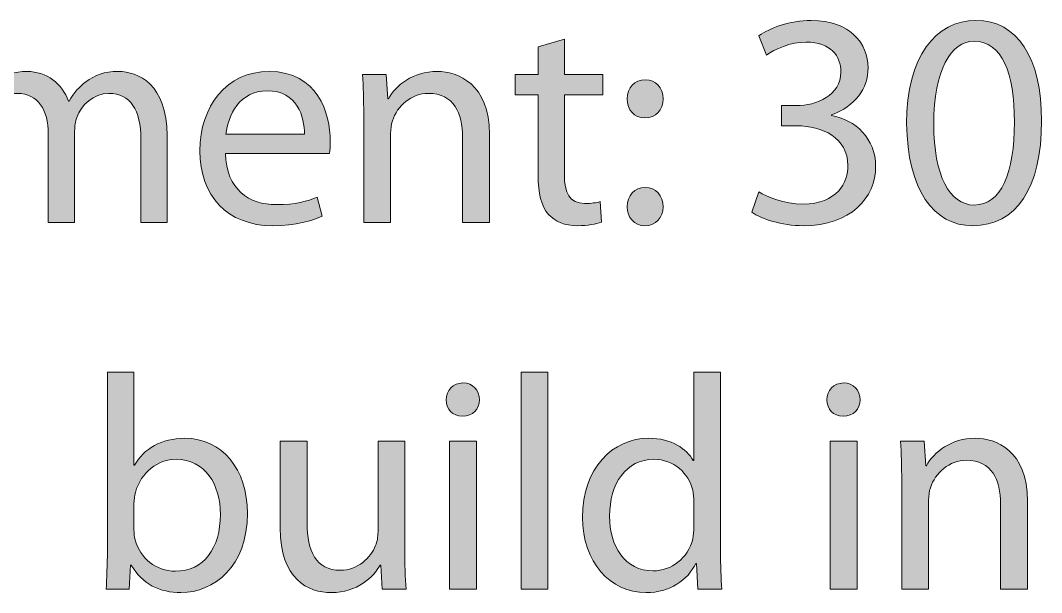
# Model space of a CAD drawing. Header units: inches. Extents: x 108 to 408, y -440 to -140.
# Drawn here: x 220.23 to 232.02, y -157.73 to -151.13 of the extents above; entities that cross this region are included whole.
import ezdxf

# ---------------------------------------------------------------- set-up
doc = ezdxf.new("R2010")
doc.units = ezdxf.units.IN
doc.header["$MEASUREMENT"] = 0
doc.layers.add('Layer 1', color=7, linetype='Continuous')

# ---------------------------------------------------------------- blocks, each defined once
blk = doc.blocks.new('block 15')
at = {"layer": 'Layer 1'}
h = blk.add_hatch(color=250, dxfattribs=at)
h.dxf.hatch_style = 2
edge = h.paths.add_edge_path()
edge.add_spline(control_points=[(228.76, -153.106), (228.849, -153.159), (229.05, -153.247), (229.268, -153.247), (229.663, -153.247), (229.79, -152.996), (229.787, -152.802), (229.783, -152.482), (229.494, -152.344), (229.194, -152.344), (229.194, -152.344), (229.021, -152.344), (229.021, -152.344), (229.021, -152.344), (229.021, -152.111), (229.021, -152.111), (229.021, -152.111), (229.194, -152.111), (229.194, -152.111), (229.42, -152.111), (229.705, -151.995), (229.705, -151.724), (229.705, -151.54), (229.589, -151.378), (229.304, -151.378), (229.12, -151.378), (228.944, -151.459), (228.845, -151.53), (228.845, -151.53), (228.76, -151.304), (228.76, -151.304), (228.884, -151.216), (229.117, -151.128), (229.364, -151.128), (229.815, -151.128), (230.019, -151.396), (230.019, -151.674), (230.019, -151.914), (229.875, -152.115), (229.596, -152.218), (229.596, -152.218), (229.596, -152.224), (229.596, -152.224), (229.878, -152.277), (230.104, -152.489), (230.107, -152.81), (230.107, -153.176), (229.818, -153.497), (229.272, -153.497), (229.014, -153.497), (228.789, -153.416), (228.676, -153.342), (228.676, -153.342), (228.76, -153.106), (228.76, -153.106)], knot_values=[0, 0, 0, 0, 1, 1, 1, 2, 2, 2, 3, 3, 3, 4, 4, 4, 5, 5, 5, 6, 6, 6, 7, 7, 7, 8, 8, 8, 9, 9, 9, 10, 10, 10, 11, 11, 11, 12, 12, 12, 13, 13, 13, 14, 14, 14, 15, 15, 15, 16, 16, 16, 17, 17, 17, 18, 18, 18, 18], degree=3, periodic=1)
h = blk.add_hatch(color=250, dxfattribs=at)
h.dxf.hatch_style = 2
edge = h.paths.add_edge_path()
edge.add_spline(control_points=[(232.023, -152.288), (232.023, -153.067), (231.73, -153.497), (231.226, -153.497), (230.778, -153.497), (230.472, -153.078), (230.464, -152.319), (230.464, -151.547), (230.8, -151.128), (231.265, -151.128), (231.744, -151.128), (232.023, -151.558), (232.023, -152.288)], knot_values=[0, 0, 0, 0, 1, 1, 1, 2, 2, 2, 3, 3, 3, 4, 4, 4, 4], degree=3, periodic=1)
edge = h.paths.add_edge_path()
edge.add_spline(control_points=[(230.778, -152.323), (230.778, -152.919), (230.961, -153.258), (231.244, -153.258), (231.557, -153.258), (231.709, -152.887), (231.709, -152.302), (231.709, -151.738), (231.568, -151.368), (231.244, -151.368), (230.976, -151.368), (230.778, -151.699), (230.778, -152.323)], knot_values=[0, 0, 0, 0, 1, 1, 1, 2, 2, 2, 3, 3, 3, 4, 4, 4, 4], degree=3, periodic=1)
h = blk.add_hatch(color=250, dxfattribs=at)
h.dxf.hatch_style = 2
edge = h.paths.add_edge_path()
edge.add_spline(control_points=[(226.513, -151.343), (226.513, -151.343), (226.513, -151.752), (226.513, -151.752), (226.513, -151.752), (226.958, -151.752), (226.958, -151.752), (226.958, -151.752), (226.958, -151.988), (226.958, -151.988), (226.958, -151.988), (226.513, -151.988), (226.513, -151.988), (226.513, -151.988), (226.513, -152.908), (226.513, -152.908), (226.513, -153.12), (226.573, -153.24), (226.746, -153.24), (226.831, -153.24), (226.88, -153.233), (226.926, -153.219), (226.926, -153.219), (226.94, -153.455), (226.94, -153.455), (226.88, -153.476), (226.785, -153.497), (226.665, -153.497), (226.52, -153.497), (226.404, -153.448), (226.33, -153.367), (226.245, -153.272), (226.21, -153.12), (226.21, -152.919), (226.21, -152.919), (226.21, -151.988), (226.21, -151.988), (226.21, -151.988), (225.946, -151.988), (225.946, -151.988), (225.946, -151.988), (225.946, -151.752), (225.946, -151.752), (225.946, -151.752), (226.21, -151.752), (226.21, -151.752), (226.21, -151.752), (226.21, -151.434), (226.21, -151.434), (226.21, -151.434), (226.513, -151.343), (226.513, -151.343)], knot_values=[0, 0, 0, 0, 1, 1, 1, 2, 2, 2, 3, 3, 3, 4, 4, 4, 5, 5, 5, 6, 6, 6, 7, 7, 7, 8, 8, 8, 9, 9, 9, 10, 10, 10, 11, 11, 11, 12, 12, 12, 13, 13, 13, 14, 14, 14, 15, 15, 15, 16, 16, 16, 17, 17, 17, 17], degree=3, periodic=1)
h = blk.add_hatch(color=250, dxfattribs=at)
h.dxf.hatch_style = 2
edge = h.paths.add_edge_path()
edge.add_spline(control_points=[(219.486, -152.214), (219.486, -152.034), (219.479, -151.893), (219.472, -151.752), (219.472, -151.752), (219.743, -151.752), (219.743, -151.752), (219.743, -151.752), (219.758, -152.03), (219.758, -152.03), (219.758, -152.03), (219.768, -152.03), (219.768, -152.03), (219.863, -151.868), (220.022, -151.717), (220.308, -151.717), (220.537, -151.717), (220.713, -151.858), (220.787, -152.059), (220.787, -152.059), (220.794, -152.059), (220.794, -152.059), (220.847, -151.96), (220.918, -151.89), (220.988, -151.836), (221.091, -151.759), (221.2, -151.717), (221.362, -151.717), (221.591, -151.717), (221.926, -151.865), (221.926, -152.457), (221.926, -152.457), (221.926, -153.458), (221.926, -153.458), (221.926, -153.458), (221.623, -153.458), (221.623, -153.458), (221.623, -153.458), (221.623, -152.496), (221.623, -152.496), (221.623, -152.164), (221.499, -151.97), (221.253, -151.97), (221.073, -151.97), (220.939, -152.101), (220.882, -152.249), (220.868, -152.295), (220.858, -152.348), (220.858, -152.404), (220.858, -152.404), (220.858, -153.458), (220.858, -153.458), (220.858, -153.458), (220.554, -153.458), (220.554, -153.458), (220.554, -153.458), (220.554, -152.436), (220.554, -152.436), (220.554, -152.164), (220.435, -151.97), (220.198, -151.97), (220.008, -151.97), (219.863, -152.126), (219.814, -152.281), (219.797, -152.323), (219.789, -152.379), (219.789, -152.432), (219.789, -152.432), (219.789, -153.458), (219.789, -153.458), (219.789, -153.458), (219.486, -153.458), (219.486, -153.458), (219.486, -153.458), (219.486, -152.214), (219.486, -152.214)], knot_values=[0, 0, 0, 0, 1, 1, 1, 2, 2, 2, 3, 3, 3, 4, 4, 4, 5, 5, 5, 6, 6, 6, 7, 7, 7, 8, 8, 8, 9, 9, 9, 10, 10, 10, 11, 11, 11, 12, 12, 12, 13, 13, 13, 14, 14, 14, 15, 15, 15, 16, 16, 16, 17, 17, 17, 18, 18, 18, 19, 19, 19, 20, 20, 20, 21, 21, 21, 22, 22, 22, 23, 23, 23, 24, 24, 24, 25, 25, 25, 25], degree=3, periodic=1)
h = blk.add_hatch(color=250, dxfattribs=at)
h.dxf.hatch_style = 2
edge = h.paths.add_edge_path()
edge.add_spline(control_points=[(222.601, -152.662), (222.608, -153.081), (222.873, -153.254), (223.187, -153.254), (223.408, -153.254), (223.546, -153.215), (223.659, -153.166), (223.659, -153.166), (223.715, -153.388), (223.715, -153.388), (223.606, -153.437), (223.416, -153.497), (223.144, -153.497), (222.619, -153.497), (222.305, -153.148), (222.305, -152.633), (222.305, -152.119), (222.608, -151.717), (223.105, -151.717), (223.666, -151.717), (223.81, -152.203), (223.81, -152.517), (223.81, -152.581), (223.807, -152.626), (223.8, -152.662), (223.8, -152.662), (222.601, -152.662), (222.601, -152.662)], knot_values=[0, 0, 0, 0, 1, 1, 1, 2, 2, 2, 3, 3, 3, 4, 4, 4, 5, 5, 5, 6, 6, 6, 7, 7, 7, 8, 8, 8, 9, 9, 9, 9], degree=3, periodic=1)
edge = h.paths.add_edge_path()
edge.add_spline(control_points=[(223.511, -152.439), (223.514, -152.245), (223.43, -151.939), (223.08, -151.939), (222.763, -151.939), (222.629, -152.224), (222.605, -152.439), (222.605, -152.439), (223.511, -152.439), (223.511, -152.439)], knot_values=[0, 0, 0, 0, 1, 1, 1, 2, 2, 2, 3, 3, 3, 3], degree=3, periodic=1)
h = blk.add_hatch(color=250, dxfattribs=at)
h.dxf.hatch_style = 2
edge = h.paths.add_edge_path()
edge.add_spline(control_points=[(224.196, -152.214), (224.196, -152.034), (224.192, -151.893), (224.181, -151.752), (224.181, -151.752), (224.456, -151.752), (224.456, -151.752), (224.456, -151.752), (224.474, -152.034), (224.474, -152.034), (224.474, -152.034), (224.481, -152.034), (224.481, -152.034), (224.566, -151.875), (224.763, -151.717), (225.045, -151.717), (225.281, -151.717), (225.648, -151.858), (225.648, -152.443), (225.648, -152.443), (225.648, -153.458), (225.648, -153.458), (225.648, -153.458), (225.338, -153.458), (225.338, -153.458), (225.338, -153.458), (225.338, -152.475), (225.338, -152.475), (225.338, -152.2), (225.236, -151.97), (224.943, -151.97), (224.742, -151.97), (224.584, -152.115), (224.527, -152.288), (224.513, -152.327), (224.506, -152.379), (224.506, -152.432), (224.506, -152.432), (224.506, -153.458), (224.506, -153.458), (224.506, -153.458), (224.196, -153.458), (224.196, -153.458), (224.196, -153.458), (224.196, -152.214), (224.196, -152.214)], knot_values=[0, 0, 0, 0, 1, 1, 1, 2, 2, 2, 3, 3, 3, 4, 4, 4, 5, 5, 5, 6, 6, 6, 7, 7, 7, 8, 8, 8, 9, 9, 9, 10, 10, 10, 11, 11, 11, 12, 12, 12, 13, 13, 13, 14, 14, 14, 15, 15, 15, 15], degree=3, periodic=1)
h = blk.add_hatch(color=250, dxfattribs=at)
h.dxf.hatch_style = 2
edge = h.paths.add_edge_path()
edge.add_spline(control_points=[(227.237, -152.034), (227.237, -151.904), (227.325, -151.812), (227.445, -151.812), (227.572, -151.812), (227.653, -151.904), (227.653, -152.034), (227.653, -152.158), (227.572, -152.253), (227.441, -152.253), (227.321, -152.253), (227.237, -152.158), (227.237, -152.034)], knot_values=[0, 0, 0, 0, 1, 1, 1, 2, 2, 2, 3, 3, 3, 4, 4, 4, 4], degree=3, periodic=1)
edge = h.paths.add_edge_path()
edge.add_spline(control_points=[(227.237, -153.279), (227.237, -153.148), (227.325, -153.056), (227.445, -153.056), (227.572, -153.056), (227.653, -153.148), (227.653, -153.279), (227.653, -153.402), (227.572, -153.497), (227.441, -153.497), (227.321, -153.497), (227.237, -153.402), (227.237, -153.279)], knot_values=[0, 0, 0, 0, 1, 1, 1, 2, 2, 2, 3, 3, 3, 4, 4, 4, 4], degree=3, periodic=1)
h = blk.add_hatch(color=250, dxfattribs=at)
h.dxf.hatch_style = 2
edge = h.paths.add_edge_path()
edge.add_spline(control_points=[(221.236, -155.189), (221.236, -155.189), (221.543, -155.189), (221.543, -155.189), (221.543, -155.189), (221.543, -156.26), (221.543, -156.26), (221.543, -156.26), (221.55, -156.26), (221.55, -156.26), (221.659, -156.07), (221.856, -155.95), (222.132, -155.95), (222.558, -155.95), (222.854, -156.303), (222.854, -156.817), (222.854, -157.427), (222.466, -157.731), (222.086, -157.731), (221.839, -157.731), (221.641, -157.635), (221.511, -157.413), (221.511, -157.413), (221.504, -157.413), (221.504, -157.413), (221.504, -157.413), (221.486, -157.692), (221.486, -157.692), (221.486, -157.692), (221.222, -157.692), (221.222, -157.692), (221.229, -157.575), (221.236, -157.403), (221.236, -157.251), (221.236, -157.251), (221.236, -155.189), (221.236, -155.189)], knot_values=[0, 0, 0, 0, 1, 1, 1, 2, 2, 2, 3, 3, 3, 4, 4, 4, 5, 5, 5, 6, 6, 6, 7, 7, 7, 8, 8, 8, 9, 9, 9, 10, 10, 10, 11, 11, 11, 12, 12, 12, 12], degree=3, periodic=1)
edge = h.paths.add_edge_path()
edge.add_spline(control_points=[(221.543, -157.008), (221.543, -157.047), (221.546, -157.085), (221.557, -157.121), (221.613, -157.336), (221.796, -157.484), (222.022, -157.484), (222.35, -157.484), (222.541, -157.219), (222.541, -156.828), (222.541, -156.486), (222.364, -156.193), (222.029, -156.193), (221.821, -156.193), (221.624, -156.341), (221.56, -156.574), (221.55, -156.613), (221.543, -156.655), (221.543, -156.704), (221.543, -156.704), (221.543, -157.008), (221.543, -157.008)], knot_values=[0, 0, 0, 0, 1, 1, 1, 2, 2, 2, 3, 3, 3, 4, 4, 4, 5, 5, 5, 6, 6, 6, 7, 7, 7, 7], degree=3, periodic=1)
h = blk.add_hatch(color=250, dxfattribs=at)
h.dxf.hatch_style = 2
h.paths.add_polyline_path([(226.013, -155.189), (226.323, -155.189), (226.323, -157.692), (226.013, -157.692)])
h = blk.add_hatch(color=250, dxfattribs=at)
h.dxf.hatch_style = 2
edge = h.paths.add_edge_path()
edge.add_spline(control_points=[(228.315, -155.189), (228.315, -155.189), (228.315, -157.251), (228.315, -157.251), (228.315, -157.403), (228.322, -157.575), (228.329, -157.692), (228.329, -157.692), (228.054, -157.692), (228.054, -157.692), (228.054, -157.692), (228.04, -157.395), (228.04, -157.395), (228.04, -157.395), (228.03, -157.395), (228.03, -157.395), (227.938, -157.586), (227.733, -157.731), (227.455, -157.731), (227.042, -157.731), (226.722, -157.381), (226.722, -156.863), (226.718, -156.295), (227.074, -155.95), (227.487, -155.95), (227.751, -155.95), (227.924, -156.073), (228.001, -156.207), (228.001, -156.207), (228.008, -156.207), (228.008, -156.207), (228.008, -156.207), (228.008, -155.189), (228.008, -155.189), (228.008, -155.189), (228.315, -155.189), (228.315, -155.189)], knot_values=[0, 0, 0, 0, 1, 1, 1, 2, 2, 2, 3, 3, 3, 4, 4, 4, 5, 5, 5, 6, 6, 6, 7, 7, 7, 8, 8, 8, 9, 9, 9, 10, 10, 10, 11, 11, 11, 12, 12, 12, 12], degree=3, periodic=1)
edge = h.paths.add_edge_path()
edge.add_spline(control_points=[(228.008, -156.68), (228.008, -156.641), (228.005, -156.588), (227.995, -156.549), (227.948, -156.355), (227.779, -156.193), (227.547, -156.193), (227.226, -156.193), (227.035, -156.475), (227.035, -156.849), (227.035, -157.195), (227.208, -157.48), (227.539, -157.48), (227.747, -157.48), (227.938, -157.339), (227.995, -157.11), (228.005, -157.068), (228.008, -157.025), (228.008, -156.976), (228.008, -156.976), (228.008, -156.68), (228.008, -156.68)], knot_values=[0, 0, 0, 0, 1, 1, 1, 2, 2, 2, 3, 3, 3, 4, 4, 4, 5, 5, 5, 6, 6, 6, 7, 7, 7, 7], degree=3, periodic=1)
h = blk.add_hatch(color=250, dxfattribs=at)
h.dxf.hatch_style = 2
edge = h.paths.add_edge_path()
edge.add_spline(control_points=[(225.532, -155.506), (225.532, -155.612), (225.458, -155.696), (225.335, -155.696), (225.222, -155.696), (225.148, -155.612), (225.148, -155.506), (225.148, -155.4), (225.226, -155.312), (225.342, -155.312), (225.455, -155.312), (225.532, -155.396), (225.532, -155.506)], knot_values=[0, 0, 0, 0, 1, 1, 1, 2, 2, 2, 3, 3, 3, 4, 4, 4, 4], degree=3, periodic=1)
h.paths.add_polyline_path([(225.187, -157.692), (225.187, -155.985), (225.497, -155.985), (225.497, -157.692)])
h = blk.add_hatch(color=250, dxfattribs=at)
h.dxf.hatch_style = 2
edge = h.paths.add_edge_path()
edge.add_spline(control_points=[(229.928, -155.506), (229.928, -155.612), (229.854, -155.696), (229.73, -155.696), (229.617, -155.696), (229.544, -155.612), (229.544, -155.506), (229.544, -155.4), (229.621, -155.312), (229.737, -155.312), (229.85, -155.312), (229.928, -155.396), (229.928, -155.506)], knot_values=[0, 0, 0, 0, 1, 1, 1, 2, 2, 2, 3, 3, 3, 4, 4, 4, 4], degree=3, periodic=1)
h.paths.add_polyline_path([(229.582, -157.692), (229.582, -155.985), (229.893, -155.985), (229.893, -157.692)])
h = blk.add_hatch(color=250, dxfattribs=at)
h.dxf.hatch_style = 2
edge = h.paths.add_edge_path()
edge.add_spline(control_points=[(224.671, -157.223), (224.671, -157.403), (224.674, -157.558), (224.685, -157.692), (224.685, -157.692), (224.41, -157.692), (224.41, -157.692), (224.41, -157.692), (224.393, -157.413), (224.393, -157.413), (224.393, -157.413), (224.385, -157.413), (224.385, -157.413), (224.308, -157.551), (224.125, -157.731), (223.821, -157.731), (223.553, -157.731), (223.232, -157.579), (223.232, -156.983), (223.232, -156.983), (223.232, -155.985), (223.232, -155.985), (223.232, -155.985), (223.543, -155.985), (223.543, -155.985), (223.543, -155.985), (223.543, -156.927), (223.543, -156.927), (223.543, -157.251), (223.645, -157.473), (223.923, -157.473), (224.132, -157.473), (224.276, -157.329), (224.333, -157.187), (224.35, -157.145), (224.361, -157.089), (224.361, -157.029), (224.361, -157.029), (224.361, -155.985), (224.361, -155.985), (224.361, -155.985), (224.671, -155.985), (224.671, -155.985), (224.671, -155.985), (224.671, -157.223), (224.671, -157.223)], knot_values=[0, 0, 0, 0, 1, 1, 1, 2, 2, 2, 3, 3, 3, 4, 4, 4, 5, 5, 5, 6, 6, 6, 7, 7, 7, 8, 8, 8, 9, 9, 9, 10, 10, 10, 11, 11, 11, 12, 12, 12, 13, 13, 13, 14, 14, 14, 15, 15, 15, 15], degree=3, periodic=1)
h = blk.add_hatch(color=250, dxfattribs=at)
h.dxf.hatch_style = 2
edge = h.paths.add_edge_path()
edge.add_spline(control_points=[(230.408, -156.447), (230.408, -156.267), (230.404, -156.126), (230.394, -155.985), (230.394, -155.985), (230.669, -155.985), (230.669, -155.985), (230.669, -155.985), (230.687, -156.267), (230.687, -156.267), (230.687, -156.267), (230.693, -156.267), (230.693, -156.267), (230.778, -156.109), (230.976, -155.95), (231.258, -155.95), (231.494, -155.95), (231.861, -156.091), (231.861, -156.676), (231.861, -156.676), (231.861, -157.692), (231.861, -157.692), (231.861, -157.692), (231.55, -157.692), (231.55, -157.692), (231.55, -157.692), (231.55, -156.708), (231.55, -156.708), (231.55, -156.433), (231.448, -156.204), (231.155, -156.204), (230.954, -156.204), (230.796, -156.349), (230.739, -156.521), (230.725, -156.56), (230.718, -156.613), (230.718, -156.666), (230.718, -156.666), (230.718, -157.692), (230.718, -157.692), (230.718, -157.692), (230.408, -157.692), (230.408, -157.692), (230.408, -157.692), (230.408, -156.447), (230.408, -156.447)], knot_values=[0, 0, 0, 0, 1, 1, 1, 2, 2, 2, 3, 3, 3, 4, 4, 4, 5, 5, 5, 6, 6, 6, 7, 7, 7, 8, 8, 8, 9, 9, 9, 10, 10, 10, 11, 11, 11, 12, 12, 12, 13, 13, 13, 14, 14, 14, 15, 15, 15, 15], degree=3, periodic=1)
at = {"layer": 'Layer 1', "lineweight": 0}
for points in [[(226.013, -155.189), (226.323, -155.189), (226.323, -157.692), (226.013, -157.692), (226.013, -155.189)], [(225.187, -157.692), (225.187, -155.985), (225.497, -155.985), (225.497, -157.692), (225.187, -157.692)], [(229.582, -157.692), (229.582, -155.985), (229.893, -155.985), (229.893, -157.692), (229.582, -157.692)]]:
    blk.add_lwpolyline(points, dxfattribs=at)
for points, knots in [([(228.76, -153.106), (228.849, -153.159), (229.05, -153.247), (229.268, -153.247), (229.663, -153.247), (229.79, -152.996), (229.787, -152.802), (229.783, -152.482), (229.494, -152.344), (229.194, -152.344), (229.194, -152.344), (229.021, -152.344), (229.021, -152.344), (229.021, -152.344), (229.021, -152.111), (229.021, -152.111), (229.021, -152.111), (229.194, -152.111), (229.194, -152.111), (229.42, -152.111), (229.705, -151.995), (229.705, -151.724), (229.705, -151.54), (229.589, -151.378), (229.304, -151.378), (229.12, -151.378), (228.944, -151.459), (228.845, -151.53), (228.845, -151.53), (228.76, -151.304), (228.76, -151.304), (228.884, -151.216), (229.117, -151.128), (229.364, -151.128), (229.815, -151.128), (230.019, -151.396), (230.019, -151.674), (230.019, -151.914), (229.875, -152.115), (229.596, -152.218), (229.596, -152.218), (229.596, -152.224), (229.596, -152.224), (229.878, -152.277), (230.104, -152.489), (230.107, -152.81), (230.107, -153.176), (229.818, -153.497), (229.272, -153.497), (229.014, -153.497), (228.789, -153.416), (228.676, -153.342), (228.676, -153.342), (228.76, -153.106), (228.76, -153.106)], [0, 0, 0, 0, 1, 1, 1, 2, 2, 2, 3, 3, 3, 4, 4, 4, 5, 5, 5, 6, 6, 6, 7, 7, 7, 8, 8, 8, 9, 9, 9, 10, 10, 10, 11, 11, 11, 12, 12, 12, 13, 13, 13, 14, 14, 14, 15, 15, 15, 16, 16, 16, 17, 17, 17, 18, 18, 18, 18]), ([(232.023, -152.288), (232.023, -153.067), (231.73, -153.497), (231.226, -153.497), (230.778, -153.497), (230.472, -153.078), (230.464, -152.319), (230.464, -151.547), (230.8, -151.128), (231.265, -151.128), (231.744, -151.128), (232.023, -151.558), (232.023, -152.288)], [0, 0, 0, 0, 1, 1, 1, 2, 2, 2, 3, 3, 3, 4, 4, 4, 4]), ([(226.513, -151.343), (226.513, -151.343), (226.513, -151.752), (226.513, -151.752), (226.513, -151.752), (226.958, -151.752), (226.958, -151.752), (226.958, -151.752), (226.958, -151.988), (226.958, -151.988), (226.958, -151.988), (226.513, -151.988), (226.513, -151.988), (226.513, -151.988), (226.513, -152.908), (226.513, -152.908), (226.513, -153.12), (226.573, -153.24), (226.746, -153.24), (226.831, -153.24), (226.88, -153.233), (226.926, -153.219), (226.926, -153.219), (226.94, -153.455), (226.94, -153.455), (226.88, -153.476), (226.785, -153.497), (226.665, -153.497), (226.52, -153.497), (226.404, -153.448), (226.33, -153.367), (226.245, -153.272), (226.21, -153.12), (226.21, -152.919), (226.21, -152.919), (226.21, -151.988), (226.21, -151.988), (226.21, -151.988), (225.946, -151.988), (225.946, -151.988), (225.946, -151.988), (225.946, -151.752), (225.946, -151.752), (225.946, -151.752), (226.21, -151.752), (226.21, -151.752), (226.21, -151.752), (226.21, -151.434), (226.21, -151.434), (226.21, -151.434), (226.513, -151.343), (226.513, -151.343)], [0, 0, 0, 0, 1, 1, 1, 2, 2, 2, 3, 3, 3, 4, 4, 4, 5, 5, 5, 6, 6, 6, 7, 7, 7, 8, 8, 8, 9, 9, 9, 10, 10, 10, 11, 11, 11, 12, 12, 12, 13, 13, 13, 14, 14, 14, 15, 15, 15, 16, 16, 16, 17, 17, 17, 17]), ([(230.778, -152.323), (230.778, -152.919), (230.961, -153.258), (231.244, -153.258), (231.557, -153.258), (231.709, -152.887), (231.709, -152.302), (231.709, -151.738), (231.568, -151.368), (231.244, -151.368), (230.976, -151.368), (230.778, -151.699), (230.778, -152.323)], [0, 0, 0, 0, 1, 1, 1, 2, 2, 2, 3, 3, 3, 4, 4, 4, 4]), ([(219.486, -152.214), (219.486, -152.034), (219.479, -151.893), (219.472, -151.752), (219.472, -151.752), (219.743, -151.752), (219.743, -151.752), (219.743, -151.752), (219.758, -152.03), (219.758, -152.03), (219.758, -152.03), (219.768, -152.03), (219.768, -152.03), (219.863, -151.868), (220.022, -151.717), (220.308, -151.717), (220.537, -151.717), (220.713, -151.858), (220.787, -152.059), (220.787, -152.059), (220.794, -152.059), (220.794, -152.059), (220.847, -151.96), (220.918, -151.89), (220.988, -151.836), (221.091, -151.759), (221.2, -151.717), (221.362, -151.717), (221.591, -151.717), (221.926, -151.865), (221.926, -152.457), (221.926, -152.457), (221.926, -153.458), (221.926, -153.458), (221.926, -153.458), (221.623, -153.458), (221.623, -153.458), (221.623, -153.458), (221.623, -152.496), (221.623, -152.496), (221.623, -152.164), (221.499, -151.97), (221.253, -151.97), (221.073, -151.97), (220.939, -152.101), (220.882, -152.249), (220.868, -152.295), (220.858, -152.348), (220.858, -152.404), (220.858, -152.404), (220.858, -153.458), (220.858, -153.458), (220.858, -153.458), (220.554, -153.458), (220.554, -153.458), (220.554, -153.458), (220.554, -152.436), (220.554, -152.436), (220.554, -152.164), (220.435, -151.97), (220.198, -151.97), (220.008, -151.97), (219.863, -152.126), (219.814, -152.281), (219.797, -152.323), (219.789, -152.379), (219.789, -152.432), (219.789, -152.432), (219.789, -153.458), (219.789, -153.458), (219.789, -153.458), (219.486, -153.458), (219.486, -153.458), (219.486, -153.458), (219.486, -152.214), (219.486, -152.214)], [0, 0, 0, 0, 1, 1, 1, 2, 2, 2, 3, 3, 3, 4, 4, 4, 5, 5, 5, 6, 6, 6, 7, 7, 7, 8, 8, 8, 9, 9, 9, 10, 10, 10, 11, 11, 11, 12, 12, 12, 13, 13, 13, 14, 14, 14, 15, 15, 15, 16, 16, 16, 17, 17, 17, 18, 18, 18, 19, 19, 19, 20, 20, 20, 21, 21, 21, 22, 22, 22, 23, 23, 23, 24, 24, 24, 25, 25, 25, 25]), ([(222.601, -152.662), (222.608, -153.081), (222.873, -153.254), (223.187, -153.254), (223.408, -153.254), (223.546, -153.215), (223.659, -153.166), (223.659, -153.166), (223.715, -153.388), (223.715, -153.388), (223.606, -153.437), (223.416, -153.497), (223.144, -153.497), (222.619, -153.497), (222.305, -153.148), (222.305, -152.633), (222.305, -152.119), (222.608, -151.717), (223.105, -151.717), (223.666, -151.717), (223.81, -152.203), (223.81, -152.517), (223.81, -152.581), (223.807, -152.626), (223.8, -152.662), (223.8, -152.662), (222.601, -152.662), (222.601, -152.662)], [0, 0, 0, 0, 1, 1, 1, 2, 2, 2, 3, 3, 3, 4, 4, 4, 5, 5, 5, 6, 6, 6, 7, 7, 7, 8, 8, 8, 9, 9, 9, 9]), ([(224.196, -152.214), (224.196, -152.034), (224.192, -151.893), (224.181, -151.752), (224.181, -151.752), (224.456, -151.752), (224.456, -151.752), (224.456, -151.752), (224.474, -152.034), (224.474, -152.034), (224.474, -152.034), (224.481, -152.034), (224.481, -152.034), (224.566, -151.875), (224.763, -151.717), (225.045, -151.717), (225.281, -151.717), (225.648, -151.858), (225.648, -152.443), (225.648, -152.443), (225.648, -153.458), (225.648, -153.458), (225.648, -153.458), (225.338, -153.458), (225.338, -153.458), (225.338, -153.458), (225.338, -152.475), (225.338, -152.475), (225.338, -152.2), (225.236, -151.97), (224.943, -151.97), (224.742, -151.97), (224.584, -152.115), (224.527, -152.288), (224.513, -152.327), (224.506, -152.379), (224.506, -152.432), (224.506, -152.432), (224.506, -153.458), (224.506, -153.458), (224.506, -153.458), (224.196, -153.458), (224.196, -153.458), (224.196, -153.458), (224.196, -152.214), (224.196, -152.214)], [0, 0, 0, 0, 1, 1, 1, 2, 2, 2, 3, 3, 3, 4, 4, 4, 5, 5, 5, 6, 6, 6, 7, 7, 7, 8, 8, 8, 9, 9, 9, 10, 10, 10, 11, 11, 11, 12, 12, 12, 13, 13, 13, 14, 14, 14, 15, 15, 15, 15]), ([(227.237, -152.034), (227.237, -151.904), (227.325, -151.812), (227.445, -151.812), (227.572, -151.812), (227.653, -151.904), (227.653, -152.034), (227.653, -152.158), (227.572, -152.253), (227.441, -152.253), (227.321, -152.253), (227.237, -152.158), (227.237, -152.034)], [0, 0, 0, 0, 1, 1, 1, 2, 2, 2, 3, 3, 3, 4, 4, 4, 4]), ([(223.511, -152.439), (223.514, -152.245), (223.43, -151.939), (223.08, -151.939), (222.763, -151.939), (222.629, -152.224), (222.605, -152.439), (222.605, -152.439), (223.511, -152.439), (223.511, -152.439)], [0, 0, 0, 0, 1, 1, 1, 2, 2, 2, 3, 3, 3, 3]), ([(227.237, -153.279), (227.237, -153.148), (227.325, -153.056), (227.445, -153.056), (227.572, -153.056), (227.653, -153.148), (227.653, -153.279), (227.653, -153.402), (227.572, -153.497), (227.441, -153.497), (227.321, -153.497), (227.237, -153.402), (227.237, -153.279)], [0, 0, 0, 0, 1, 1, 1, 2, 2, 2, 3, 3, 3, 4, 4, 4, 4]), ([(221.236, -155.189), (221.236, -155.189), (221.543, -155.189), (221.543, -155.189), (221.543, -155.189), (221.543, -156.26), (221.543, -156.26), (221.543, -156.26), (221.55, -156.26), (221.55, -156.26), (221.659, -156.07), (221.856, -155.95), (222.132, -155.95), (222.558, -155.95), (222.854, -156.303), (222.854, -156.817), (222.854, -157.427), (222.466, -157.731), (222.086, -157.731), (221.839, -157.731), (221.641, -157.635), (221.511, -157.413), (221.511, -157.413), (221.504, -157.413), (221.504, -157.413), (221.504, -157.413), (221.486, -157.692), (221.486, -157.692), (221.486, -157.692), (221.222, -157.692), (221.222, -157.692), (221.229, -157.575), (221.236, -157.403), (221.236, -157.251), (221.236, -157.251), (221.236, -155.189), (221.236, -155.189)], [0, 0, 0, 0, 1, 1, 1, 2, 2, 2, 3, 3, 3, 4, 4, 4, 5, 5, 5, 6, 6, 6, 7, 7, 7, 8, 8, 8, 9, 9, 9, 10, 10, 10, 11, 11, 11, 12, 12, 12, 12]), ([(228.315, -155.189), (228.315, -155.189), (228.315, -157.251), (228.315, -157.251), (228.315, -157.403), (228.322, -157.575), (228.329, -157.692), (228.329, -157.692), (228.054, -157.692), (228.054, -157.692), (228.054, -157.692), (228.04, -157.395), (228.04, -157.395), (228.04, -157.395), (228.03, -157.395), (228.03, -157.395), (227.938, -157.586), (227.733, -157.731), (227.455, -157.731), (227.042, -157.731), (226.722, -157.381), (226.722, -156.863), (226.718, -156.295), (227.074, -155.95), (227.487, -155.95), (227.751, -155.95), (227.924, -156.073), (228.001, -156.207), (228.001, -156.207), (228.008, -156.207), (228.008, -156.207), (228.008, -156.207), (228.008, -155.189), (228.008, -155.189), (228.008, -155.189), (228.315, -155.189), (228.315, -155.189)], [0, 0, 0, 0, 1, 1, 1, 2, 2, 2, 3, 3, 3, 4, 4, 4, 5, 5, 5, 6, 6, 6, 7, 7, 7, 8, 8, 8, 9, 9, 9, 10, 10, 10, 11, 11, 11, 12, 12, 12, 12]), ([(225.532, -155.506), (225.532, -155.612), (225.458, -155.696), (225.335, -155.696), (225.222, -155.696), (225.148, -155.612), (225.148, -155.506), (225.148, -155.4), (225.226, -155.312), (225.342, -155.312), (225.455, -155.312), (225.532, -155.396), (225.532, -155.506)], [0, 0, 0, 0, 1, 1, 1, 2, 2, 2, 3, 3, 3, 4, 4, 4, 4]), ([(229.928, -155.506), (229.928, -155.612), (229.854, -155.696), (229.73, -155.696), (229.617, -155.696), (229.544, -155.612), (229.544, -155.506), (229.544, -155.4), (229.621, -155.312), (229.737, -155.312), (229.85, -155.312), (229.928, -155.396), (229.928, -155.506)], [0, 0, 0, 0, 1, 1, 1, 2, 2, 2, 3, 3, 3, 4, 4, 4, 4]), ([(224.671, -157.223), (224.671, -157.403), (224.674, -157.558), (224.685, -157.692), (224.685, -157.692), (224.41, -157.692), (224.41, -157.692), (224.41, -157.692), (224.393, -157.413), (224.393, -157.413), (224.393, -157.413), (224.385, -157.413), (224.385, -157.413), (224.308, -157.551), (224.125, -157.731), (223.821, -157.731), (223.553, -157.731), (223.232, -157.579), (223.232, -156.983), (223.232, -156.983), (223.232, -155.985), (223.232, -155.985), (223.232, -155.985), (223.543, -155.985), (223.543, -155.985), (223.543, -155.985), (223.543, -156.927), (223.543, -156.927), (223.543, -157.251), (223.645, -157.473), (223.923, -157.473), (224.132, -157.473), (224.276, -157.329), (224.333, -157.187), (224.35, -157.145), (224.361, -157.089), (224.361, -157.029), (224.361, -157.029), (224.361, -155.985), (224.361, -155.985), (224.361, -155.985), (224.671, -155.985), (224.671, -155.985), (224.671, -155.985), (224.671, -157.223), (224.671, -157.223)], [0, 0, 0, 0, 1, 1, 1, 2, 2, 2, 3, 3, 3, 4, 4, 4, 5, 5, 5, 6, 6, 6, 7, 7, 7, 8, 8, 8, 9, 9, 9, 10, 10, 10, 11, 11, 11, 12, 12, 12, 13, 13, 13, 14, 14, 14, 15, 15, 15, 15]), ([(230.408, -156.447), (230.408, -156.267), (230.404, -156.126), (230.394, -155.985), (230.394, -155.985), (230.669, -155.985), (230.669, -155.985), (230.669, -155.985), (230.687, -156.267), (230.687, -156.267), (230.687, -156.267), (230.693, -156.267), (230.693, -156.267), (230.778, -156.109), (230.976, -155.95), (231.258, -155.95), (231.494, -155.95), (231.861, -156.091), (231.861, -156.676), (231.861, -156.676), (231.861, -157.692), (231.861, -157.692), (231.861, -157.692), (231.55, -157.692), (231.55, -157.692), (231.55, -157.692), (231.55, -156.708), (231.55, -156.708), (231.55, -156.433), (231.448, -156.204), (231.155, -156.204), (230.954, -156.204), (230.796, -156.349), (230.739, -156.521), (230.725, -156.56), (230.718, -156.613), (230.718, -156.666), (230.718, -156.666), (230.718, -157.692), (230.718, -157.692), (230.718, -157.692), (230.408, -157.692), (230.408, -157.692), (230.408, -157.692), (230.408, -156.447), (230.408, -156.447)], [0, 0, 0, 0, 1, 1, 1, 2, 2, 2, 3, 3, 3, 4, 4, 4, 5, 5, 5, 6, 6, 6, 7, 7, 7, 8, 8, 8, 9, 9, 9, 10, 10, 10, 11, 11, 11, 12, 12, 12, 13, 13, 13, 14, 14, 14, 15, 15, 15, 15]), ([(221.543, -157.008), (221.543, -157.047), (221.546, -157.085), (221.557, -157.121), (221.613, -157.336), (221.796, -157.484), (222.022, -157.484), (222.35, -157.484), (222.541, -157.219), (222.541, -156.828), (222.541, -156.486), (222.364, -156.193), (222.029, -156.193), (221.821, -156.193), (221.624, -156.341), (221.56, -156.574), (221.55, -156.613), (221.543, -156.655), (221.543, -156.704), (221.543, -156.704), (221.543, -157.008), (221.543, -157.008)], [0, 0, 0, 0, 1, 1, 1, 2, 2, 2, 3, 3, 3, 4, 4, 4, 5, 5, 5, 6, 6, 6, 7, 7, 7, 7]), ([(228.008, -156.68), (228.008, -156.641), (228.005, -156.588), (227.995, -156.549), (227.948, -156.355), (227.779, -156.193), (227.547, -156.193), (227.226, -156.193), (227.035, -156.475), (227.035, -156.849), (227.035, -157.195), (227.208, -157.48), (227.539, -157.48), (227.747, -157.48), (227.938, -157.339), (227.995, -157.11), (228.005, -157.068), (228.008, -157.025), (228.008, -156.976), (228.008, -156.976), (228.008, -156.68), (228.008, -156.68)], [0, 0, 0, 0, 1, 1, 1, 2, 2, 2, 3, 3, 3, 4, 4, 4, 5, 5, 5, 6, 6, 6, 7, 7, 7, 7])]:
    blk.add_open_spline(points, degree=3, knots=knots, dxfattribs=at)

msp = doc.modelspace()

# ---------------------------------------------------------------- block references
at = {"layer": 'Layer 1'}
msp.add_blockref('block 15', (0, 0), dxfattribs=at)

doc.saveas('drawing.dxf')
